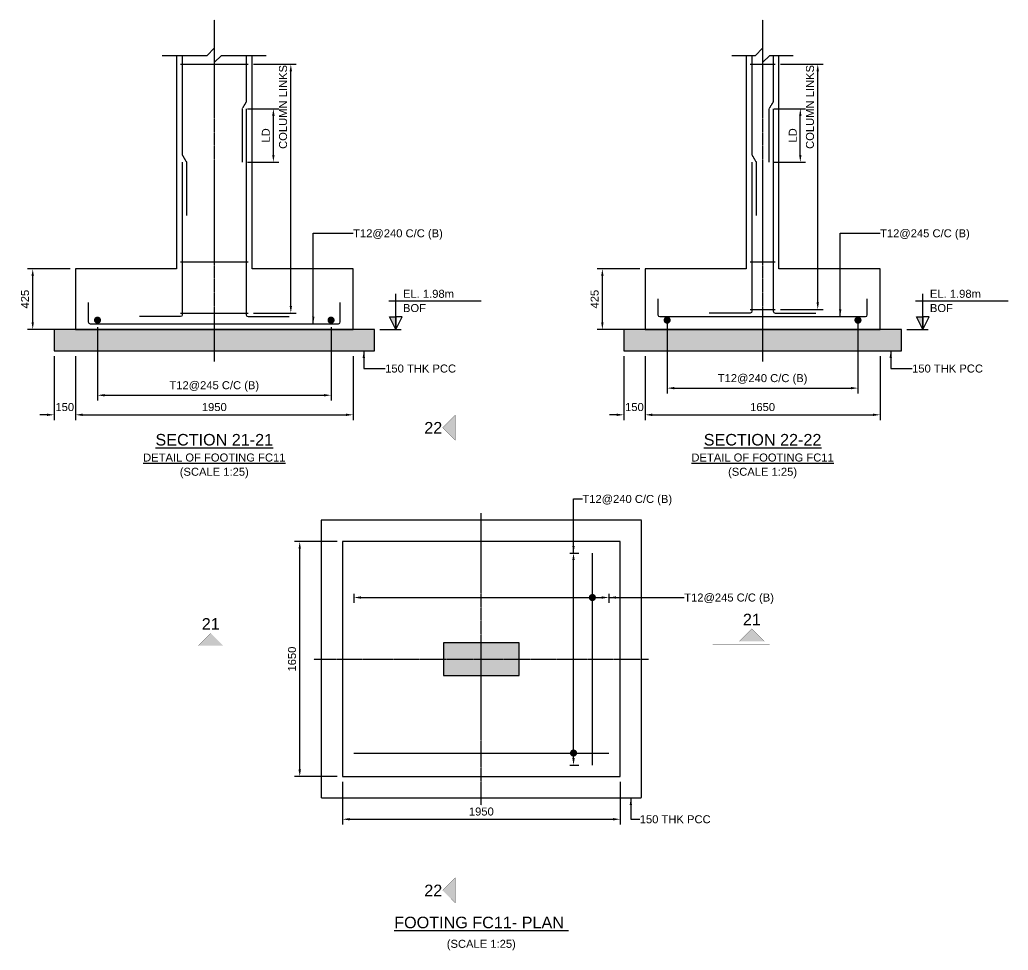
# Model space of a CAD drawing. Header units: inches. Extents: x -816171 to 9366335, y -450961 to 689132.
# Drawn here: x 5817575 to 5845339, y 455425 to 481569 of the extents above; entities that cross this region are included whole.
import ezdxf
from ezdxf.enums import TextEntityAlignment as Align

# ---------------------------------------------------------------- set-up
doc = ezdxf.new("R2010")
doc.units = ezdxf.units.IN
doc.header["$MEASUREMENT"] = 0
doc.linetypes.add('Cline', pattern=[1, 0.625, -0.125, 0.125, -0.125])
doc.linetypes.add('DASHED', pattern=[0.75, 0.5, -0.25])
for name, color, linetype in [('Center Line', 1, 'Continuous'), ('Column', 2, 'Continuous'), ('Concrete Line', 2, 'Continuous'), ('Dim', 31, 'Continuous'), ('Footing', 4, 'Continuous'), ('Labels', 4, 'Continuous'), ('PCC', 5, 'Continuous'), ('Reinforcement', 130, 'Continuous'), ('Section Mark', 5, 'Continuous'), ('Solid', 25, 'Continuous'), ('Text', 31, 'Continuous')]:
    doc.layers.add(name, color=color, linetype=linetype)
doc.styles.add('SC-FTG1', font='sanss___.ttf')
doc.styles.add('SC-FTG2', font='SansSerif')
doc.dimstyles.new('RccFooting', dxfattribs={"dimtxt": 225, "dimasz": 200, "dimexe": 150, "dimexo": 150, "dimgap": 100, "dimtad": 1, "dimtoh": 1, "dimdec": 4, "dimlfac": 0.25, "dimzin": 0, "dimdsep": 46, "dimtxsty": 'SC-FTG2', "dimcen": 0.09, "dimclrd": 8, "dimclre": 8, "dimclrt": 31, "dimadec": 0, "dimazin": 0, "dimtfac": 1, "dimtdec": 0, "dimtix": 1, "dimtofl": 0, "dimtmove": 0, "dimatfit": 3, "dimfxl": 1, "dimtolj": 1, "dimtzin": 0, "dimarcsym": 0})

# ---------------------------------------------------------------- blocks, each defined once
blk = doc.blocks.new('*D3914')
at = {"layer": 'DEFPOINTS', "color": 0, "transparency": 16777216}
for p in [(5826639, 460305), (5834439, 460305), (5834439, 459105)]:
    blk.add_point(p, dxfattribs=at)
at = {"layer": 'Dim', "color": 8, "lineweight": -2, "transparency": 16777216}
for p, q in [((5826639, 460155), (5826639, 458955)), ((5834439, 460155), (5834439, 458955)), ((5826839, 459105), (5834239, 459105))]:
    blk.add_line(p, q, dxfattribs=at)
at = {"layer": 'Dim', "color": 8, "transparency": 16777216}
for points in [[(5826839, 459138), (5826839, 459071), (5826639, 459105)], [(5834239, 459138), (5834239, 459071), (5834439, 459105)]]:
    blk.add_solid(points, dxfattribs=at)
at = {"layer": 'Dim', "color": 31, "transparency": 16777216, "insert": (5830539, 459321), "char_height": 225, "attachment_point": 5, "style": 'SC-FTG2'}
blk.add_mtext('\\A1;1950', dxfattribs=at)
blk = doc.blocks.new('*D3915')
at = {"layer": 'DEFPOINTS', "color": 0, "transparency": 16777216}
for p in [(5825439, 466905), (5826639, 466905), (5826639, 460305)]:
    blk.add_point(p, dxfattribs=at)
at = {"layer": 'Dim', "color": 8, "lineweight": -2, "transparency": 16777216}
for p, q in [((5826489, 466905), (5825289, 466905)), ((5825439, 460505), (5825439, 466705)), ((5826489, 460305), (5825289, 460305))]:
    blk.add_line(p, q, dxfattribs=at)
at = {"layer": 'Dim', "color": 8, "transparency": 16777216}
for points in [[(5825405, 466705), (5825472, 466705), (5825439, 466905)], [(5825405, 460505), (5825472, 460505), (5825439, 460305)]]:
    blk.add_solid(points, dxfattribs=at)
at = {"layer": 'Dim', "color": 31, "transparency": 16777216, "insert": (5825223, 463605), "char_height": 225, "attachment_point": 5, "rotation": 90, "style": 'SC-FTG2'}
blk.add_mtext('\\A1;1650', dxfattribs=at)
blk = doc.blocks.new('*D3950')
at = {"layer": 'DEFPOINTS', "color": 0, "transparency": 16777216}
for p in [(5832879, 466585), (5833129, 466585), (5832879, 460625)]:
    blk.add_point(p, dxfattribs=at)
at = {"layer": 'Dim', "color": 8, "lineweight": -2, "transparency": 16777216}
for p, q in [((5833029, 466585), (5833279, 466585)), ((5833129, 460825), (5833129, 466385)), ((5833029, 460625), (5833279, 460625))]:
    blk.add_line(p, q, dxfattribs=at)
at = {"layer": 'Dim', "color": 8, "transparency": 16777216}
for points in [[(5833095, 466385), (5833162, 466385), (5833129, 466585)], [(5833095, 460825), (5833162, 460825), (5833129, 460625)]]:
    blk.add_solid(points, dxfattribs=at)
blk = doc.blocks.new('*D3951')
at = {"layer": 'DEFPOINTS', "color": 0, "transparency": 16777216}
for p in [(5826959, 465585), (5834119, 465585), (5834119, 465335)]:
    blk.add_point(p, dxfattribs=at)
at = {"layer": 'Dim', "color": 8, "lineweight": -2, "transparency": 16777216}
for p, q in [((5826959, 465435), (5826959, 465185)), ((5827159, 465335), (5833919, 465335)), ((5834119, 465435), (5834119, 465185))]:
    blk.add_line(p, q, dxfattribs=at)
at = {"layer": 'Dim', "color": 8, "transparency": 16777216}
for points in [[(5827159, 465368), (5827159, 465301), (5826959, 465335)], [(5833919, 465368), (5833919, 465301), (5834119, 465335)]]:
    blk.add_solid(points, dxfattribs=at)
blk = doc.blocks.new('*D3952')
at = {"layer": 'DEFPOINTS', "color": 0, "transparency": 16777216}
for p in [(5818539, 472269), (5819139, 472269), (5819139, 470469)]:
    blk.add_point(p, dxfattribs=at)
at = {"layer": 'Dim', "color": 8, "lineweight": -2, "transparency": 16777216}
for p, q in [((5818539, 472119), (5818539, 470319)), ((5819139, 472119), (5819139, 470319)), ((5818339, 470469), (5818139, 470469)), ((5819339, 470469), (5819539, 470469))]:
    blk.add_line(p, q, dxfattribs=at)
at = {"layer": 'Dim', "color": 8, "transparency": 16777216}
for points in [[(5818339, 470502), (5818339, 470435), (5818539, 470469)], [(5819339, 470502), (5819339, 470435), (5819139, 470469)]]:
    blk.add_solid(points, dxfattribs=at)
at = {"layer": 'Dim', "color": 31, "transparency": 16777216, "insert": (5818839, 470685), "char_height": 225, "attachment_point": 5, "style": 'SC-FTG2'}
blk.add_mtext('\\A1;150', dxfattribs=at)
blk = doc.blocks.new('*D3953')
at = {"layer": 'DEFPOINTS', "color": 0, "transparency": 16777216}
for p in [(5819139, 472269), (5826939, 472269), (5826939, 470469)]:
    blk.add_point(p, dxfattribs=at)
at = {"layer": 'Dim', "color": 8, "lineweight": -2, "transparency": 16777216}
for p, q in [((5819139, 472119), (5819139, 470319)), ((5826939, 472119), (5826939, 470319)), ((5819339, 470469), (5826739, 470469))]:
    blk.add_line(p, q, dxfattribs=at)
at = {"layer": 'Dim', "color": 8, "transparency": 16777216}
for points in [[(5819339, 470502), (5819339, 470435), (5819139, 470469)], [(5826739, 470502), (5826739, 470435), (5826939, 470469)]]:
    blk.add_solid(points, dxfattribs=at)
at = {"layer": 'Dim', "color": 31, "transparency": 16777216, "insert": (5823039, 470685), "char_height": 225, "attachment_point": 5, "style": 'SC-FTG2'}
blk.add_mtext('\\A1;1950', dxfattribs=at)
blk = doc.blocks.new('*D3938')
at = {"layer": 'DEFPOINTS', "color": 0, "transparency": 16777216}
for p in [(5817939, 474569), (5819139, 474569), (5819139, 472869)]:
    blk.add_point(p, dxfattribs=at)
at = {"layer": 'Dim', "color": 8, "lineweight": -2, "transparency": 16777216}
for p, q in [((5818989, 474569), (5817789, 474569)), ((5817939, 473069), (5817939, 474369)), ((5818989, 472869), (5817789, 472869))]:
    blk.add_line(p, q, dxfattribs=at)
at = {"layer": 'Dim', "color": 8, "transparency": 16777216}
for points in [[(5817905, 474369), (5817972, 474369), (5817939, 474569)], [(5817905, 473069), (5817972, 473069), (5817939, 472869)]]:
    blk.add_solid(points, dxfattribs=at)
at = {"layer": 'Dim', "color": 31, "transparency": 16777216, "insert": (5817723, 473719), "char_height": 225, "attachment_point": 5, "rotation": 90, "style": 'SC-FTG2'}
blk.add_mtext('\\A1;425', dxfattribs=at)
blk = doc.blocks.new('*D3939')
at = {"layer": 'DEFPOINTS', "color": 0, "transparency": 16777216}
for p in [(5819759, 473079), (5826319, 473079), (5826319, 471019)]:
    blk.add_point(p, dxfattribs=at)
at = {"layer": 'Dim', "color": 8, "lineweight": -2, "transparency": 16777216}
for p, q in [((5819759, 472929), (5819759, 470869)), ((5826319, 472929), (5826319, 470869)), ((5819959, 471019), (5826119, 471019))]:
    blk.add_line(p, q, dxfattribs=at)
at = {"layer": 'Dim', "color": 8, "transparency": 16777216}
for points in [[(5819959, 471052), (5819959, 470985), (5819759, 471019)], [(5826119, 471052), (5826119, 470985), (5826319, 471019)]]:
    blk.add_solid(points, dxfattribs=at)
at = {"layer": 'Dim', "color": 31, "transparency": 16777216, "insert": (5823039, 471266), "char_height": 225, "attachment_point": 5, "style": 'SC-FTG2'}
blk.add_mtext('\\A1;T12@245 C/C (B)', dxfattribs=at)
blk = doc.blocks.new('*D3940')
at = {"layer": 'DEFPOINTS', "color": 0, "transparency": 16777216}
for p in [(5823819, 479069), (5824699, 479069), (5823819, 477569)]:
    blk.add_point(p, dxfattribs=at)
at = {"layer": 'Dim', "color": 8, "lineweight": -2, "transparency": 16777216}
for p, q in [((5823969, 479069), (5824849, 479069)), ((5824699, 477769), (5824699, 478869)), ((5823969, 477569), (5824849, 477569))]:
    blk.add_line(p, q, dxfattribs=at)
at = {"layer": 'Dim', "color": 8, "transparency": 16777216}
for points in [[(5824665, 478869), (5824732, 478869), (5824699, 479069)], [(5824665, 477769), (5824732, 477769), (5824699, 477569)]]:
    blk.add_solid(points, dxfattribs=at)
at = {"layer": 'Dim', "color": 31, "transparency": 16777216, "insert": (5824486, 478319), "char_height": 225, "attachment_point": 5, "rotation": 90, "style": 'SC-FTG2'}
blk.add_mtext('\\A1;LD', dxfattribs=at)
blk = doc.blocks.new('*D3941')
at = {"layer": 'DEFPOINTS', "color": 0, "transparency": 16777216}
for p in [(5823989, 480319), (5825189, 480319), (5823989, 473329)]:
    blk.add_point(p, dxfattribs=at)
at = {"layer": 'Dim', "color": 8, "lineweight": -2, "transparency": 16777216}
for p, q in [((5824139, 480319), (5825339, 480319)), ((5825189, 473529), (5825189, 480119)), ((5824139, 473329), (5825339, 473329))]:
    blk.add_line(p, q, dxfattribs=at)
at = {"layer": 'Dim', "color": 8, "transparency": 16777216}
for points in [[(5825155, 480119), (5825222, 480119), (5825189, 480319)], [(5825155, 473529), (5825222, 473529), (5825189, 473329)]]:
    blk.add_solid(points, dxfattribs=at)
at = {"layer": 'Dim', "color": 31, "transparency": 16777216, "insert": (5824971, 479119), "char_height": 225, "attachment_point": 5, "rotation": 90, "style": 'SC-FTG2'}
blk.add_mtext('\\A1;COLUMN LINKS', dxfattribs=at)
blk = doc.blocks.new('*D3942')
at = {"layer": 'DEFPOINTS', "color": 0, "transparency": 16777216}
for p in [(5834539, 472269), (5835139, 472269), (5835139, 470469)]:
    blk.add_point(p, dxfattribs=at)
at = {"layer": 'Dim', "color": 8, "lineweight": -2, "transparency": 16777216}
for p, q in [((5834539, 472119), (5834539, 470319)), ((5835139, 472119), (5835139, 470319)), ((5834339, 470469), (5834139, 470469)), ((5835339, 470469), (5835539, 470469))]:
    blk.add_line(p, q, dxfattribs=at)
at = {"layer": 'Dim', "color": 8, "transparency": 16777216}
for points in [[(5834339, 470502), (5834339, 470435), (5834539, 470469)], [(5835339, 470502), (5835339, 470435), (5835139, 470469)]]:
    blk.add_solid(points, dxfattribs=at)
at = {"layer": 'Dim', "color": 31, "transparency": 16777216, "insert": (5834839, 470685), "char_height": 225, "attachment_point": 5, "style": 'SC-FTG2'}
blk.add_mtext('\\A1;150', dxfattribs=at)
blk = doc.blocks.new('*D3943')
at = {"layer": 'DEFPOINTS', "color": 0, "transparency": 16777216}
for p in [(5835139, 472269), (5841739, 472269), (5841739, 470469)]:
    blk.add_point(p, dxfattribs=at)
at = {"layer": 'Dim', "color": 8, "lineweight": -2, "transparency": 16777216}
for p, q in [((5835139, 472119), (5835139, 470319)), ((5841739, 472119), (5841739, 470319)), ((5835339, 470469), (5841539, 470469))]:
    blk.add_line(p, q, dxfattribs=at)
at = {"layer": 'Dim', "color": 8, "transparency": 16777216}
for points in [[(5835339, 470502), (5835339, 470435), (5835139, 470469)], [(5841539, 470502), (5841539, 470435), (5841739, 470469)]]:
    blk.add_solid(points, dxfattribs=at)
at = {"layer": 'Dim', "color": 31, "transparency": 16777216, "insert": (5838439, 470685), "char_height": 225, "attachment_point": 5, "style": 'SC-FTG2'}
blk.add_mtext('\\A1;1650', dxfattribs=at)
blk = doc.blocks.new('*D3931')
at = {"layer": 'DEFPOINTS', "color": 0, "transparency": 16777216}
for p in [(5833939, 474569), (5835139, 474569), (5835139, 472869)]:
    blk.add_point(p, dxfattribs=at)
at = {"layer": 'Dim', "color": 8, "lineweight": -2, "transparency": 16777216}
for p, q in [((5834989, 474569), (5833789, 474569)), ((5833939, 473069), (5833939, 474369)), ((5834989, 472869), (5833789, 472869))]:
    blk.add_line(p, q, dxfattribs=at)
at = {"layer": 'Dim', "color": 8, "transparency": 16777216}
for points in [[(5833905, 474369), (5833972, 474369), (5833939, 474569)], [(5833905, 473069), (5833972, 473069), (5833939, 472869)]]:
    blk.add_solid(points, dxfattribs=at)
at = {"layer": 'Dim', "color": 31, "transparency": 16777216, "insert": (5833723, 473719), "char_height": 225, "attachment_point": 5, "rotation": 90, "style": 'SC-FTG2'}
blk.add_mtext('\\A1;425', dxfattribs=at)
blk = doc.blocks.new('*D3932')
at = {"layer": 'DEFPOINTS', "color": 0, "transparency": 16777216}
for p in [(5835759, 473279), (5841119, 473279), (5841119, 471219)]:
    blk.add_point(p, dxfattribs=at)
at = {"layer": 'Dim', "color": 8, "lineweight": -2, "transparency": 16777216}
for p, q in [((5835759, 473129), (5835759, 471069)), ((5841119, 473129), (5841119, 471069)), ((5835959, 471219), (5840919, 471219))]:
    blk.add_line(p, q, dxfattribs=at)
at = {"layer": 'Dim', "color": 8, "transparency": 16777216}
for points in [[(5835959, 471252), (5835959, 471185), (5835759, 471219)], [(5840919, 471252), (5840919, 471185), (5841119, 471219)]]:
    blk.add_solid(points, dxfattribs=at)
at = {"layer": 'Dim', "color": 31, "transparency": 16777216, "insert": (5838439, 471466), "char_height": 225, "attachment_point": 5, "style": 'SC-FTG2'}
blk.add_mtext('\\A1;T12@240 C/C (B)', dxfattribs=at)
blk = doc.blocks.new('*D3933')
at = {"layer": 'DEFPOINTS', "color": 0, "transparency": 16777216}
for p in [(5838619, 479069), (5839499, 479069), (5838619, 477569)]:
    blk.add_point(p, dxfattribs=at)
at = {"layer": 'Dim', "color": 8, "lineweight": -2, "transparency": 16777216}
for p, q in [((5838769, 479069), (5839649, 479069)), ((5839499, 477769), (5839499, 478869)), ((5838769, 477569), (5839649, 477569))]:
    blk.add_line(p, q, dxfattribs=at)
at = {"layer": 'Dim', "color": 8, "transparency": 16777216}
for points in [[(5839465, 478869), (5839532, 478869), (5839499, 479069)], [(5839465, 477769), (5839532, 477769), (5839499, 477569)]]:
    blk.add_solid(points, dxfattribs=at)
at = {"layer": 'Dim', "color": 31, "transparency": 16777216, "insert": (5839286, 478319), "char_height": 225, "attachment_point": 5, "rotation": 90, "style": 'SC-FTG2'}
blk.add_mtext('\\A1;LD', dxfattribs=at)
blk = doc.blocks.new('*D3934')
at = {"layer": 'DEFPOINTS', "color": 0, "transparency": 16777216}
for p in [(5838789, 480319), (5839989, 480319), (5838789, 473429)]:
    blk.add_point(p, dxfattribs=at)
at = {"layer": 'Dim', "color": 8, "lineweight": -2, "transparency": 16777216}
for p, q in [((5838939, 480319), (5840139, 480319)), ((5839989, 473629), (5839989, 480119)), ((5838939, 473429), (5840139, 473429))]:
    blk.add_line(p, q, dxfattribs=at)
at = {"layer": 'Dim', "color": 8, "transparency": 16777216}
for points in [[(5839955, 480119), (5840022, 480119), (5839989, 480319)], [(5839955, 473629), (5840022, 473629), (5839989, 473429)]]:
    blk.add_solid(points, dxfattribs=at)
at = {"layer": 'Dim', "color": 31, "transparency": 16777216, "insert": (5839771, 479119), "char_height": 225, "attachment_point": 5, "rotation": 90, "style": 'SC-FTG2'}
blk.add_mtext('\\A1;COLUMN LINKS', dxfattribs=at)

msp = doc.modelspace()

# ---------------------------------------------------------------- hatches: boundary and pattern name
at = {"layer": 'Solid'}
for points in [[(5828138.64195, 472868.77107), (5827963.64195, 473218.77107), (5828138.64195, 473218.77107)], [(5842938.64195, 472868.77107), (5842763.64195, 473218.77107), (5842938.64195, 473218.77107)], [(5818538.64195, 472268.77107), (5827538.64195, 472268.77107), (5827538.64195, 472868.77107), (5818538.64195, 472868.77107)], [(5834538.64195, 472268.77107), (5842338.64195, 472268.77107), (5842338.64195, 472868.77107), (5834538.64195, 472868.77107)], [(5829802.64195, 470454.72386), (5829452.64195, 470104.72386), (5829802.64195, 469754.72386), (5829802.64195, 470454.72386)], [(5822588.64195, 463980.72386), (5822938.64195, 464330.72386), (5823288.64195, 463980.72386), (5822588.64195, 463980.72386)], [(5838488.64195, 464104.72386), (5838138.64195, 464454.72386), (5837788.64195, 464104.72386), (5838488.64195, 464104.72386)], [(5829478.64195, 463144.72386), (5831598.64195, 463144.72386), (5831598.64195, 464064.72386), (5829478.64195, 464064.72386)], [(5829802.64195, 456754.72386), (5829452.64195, 457104.72386), (5829802.64195, 457454.72386), (5829802.64195, 456754.72386)]]:
    msp.add_hatch(color=256, dxfattribs=at).paths.add_polyline_path(points, flags=0)

# ---------------------------------------------------------------- linework, layer by layer
at = {"layer": 'Center Line', "linetype": 'Cline'}
for points in [[(5823038.64195, 481568.77107), (5823038.64195, 471968.77107)], [(5838438.64195, 481568.77107), (5838438.64195, 471968.77107)], [(5830538.64195, 459504.72386), (5830538.64195, 467704.72386)], [(5825838.64195, 463604.72386), (5835238.64195, 463604.72386)]]:
    msp.add_lwpolyline(points, dxfattribs=at)
at = {"layer": 'Column'}
msp.add_lwpolyline([(5829478.64195, 463144.72386), (5831598.64195, 463144.72386), (5831598.64195, 464064.72386), (5829478.64195, 464064.72386), (5829478.64195, 463144.72386)], dxfattribs=at)
at = {"layer": 'Concrete Line'}
for points in [[(5821578.64195, 480568.77107), (5822838.64195, 480568.77107), (5823038.64195, 480768.77107), (5823038.64195, 480368.77107), (5823238.64195, 480568.77107), (5824498.64195, 480568.77107)], [(5837578.64195, 480568.77107), (5838238.64195, 480568.77107), (5838438.64195, 480768.77107), (5838438.64195, 480368.77107), (5838638.64195, 480568.77107), (5839298.64195, 480568.77107)], [(5821978.64195, 480568.77107), (5821978.64195, 474568.77107), (5819138.64195, 474568.77107), (5819138.64195, 472868.77107), (5826938.64195, 472868.77107), (5826938.64195, 474568.77107), (5824098.64195, 474568.77107), (5824098.64195, 480568.77107)], [(5837978.64195, 480568.77107), (5837978.64195, 474568.77107), (5835138.64195, 474568.77107), (5835138.64195, 472868.77107), (5841738.64195, 472868.77107), (5841738.64195, 474568.77107), (5838898.64195, 474568.77107), (5838898.64195, 480568.77107)]]:
    msp.add_lwpolyline(points, dxfattribs=at)
at = {"layer": 'Dim', "color": 8, "const_width": 100}
for points in [[(5833608.64195, 465334.72386, 1), (5833708.64195, 465334.72386, 1)], [(5833078.64195, 460964.72386, 1), (5833178.64195, 460964.72386, 1)]]:
    msp.add_lwpolyline(points, format="xyb", close=True, dxfattribs=at)
at = {"layer": 'Footing'}
msp.add_lwpolyline([(5826638.64195, 460304.72386), (5834438.64195, 460304.72386), (5834438.64195, 466904.72386), (5826638.64195, 466904.72386), (5826638.64195, 460304.72386)], dxfattribs=at)
at = {"layer": 'PCC'}
for points in [[(5818538.64195, 472268.77107), (5827538.64195, 472268.77107), (5827538.64195, 472868.77107), (5818538.64195, 472868.77107), (5818538.64195, 472268.77107)], [(5834538.64195, 472268.77107), (5842338.64195, 472268.77107), (5842338.64195, 472868.77107), (5834538.64195, 472868.77107), (5834538.64195, 472268.77107)]]:
    msp.add_lwpolyline(points, dxfattribs=at)
at = {"layer": 'PCC', "linetype": 'DASHED'}
msp.add_lwpolyline([(5826038.64195, 459704.72386), (5835038.64195, 459704.72386), (5835038.64195, 467504.72386), (5826038.64195, 467504.72386), (5826038.64195, 459704.72386)], dxfattribs=at)
at = {"layer": 'Reinforcement'}
for points in [[(5822088.64195, 480318.77107), (5823988.64195, 480318.77107)], [(5838088.64195, 480318.77107), (5838788.64195, 480318.77107)], [(5822088.64195, 474768.77107), (5823988.64195, 474768.77107)], [(5838088.64195, 474768.77107), (5838788.64195, 474768.77107)], [(5838088.64195, 473428.77107), (5838788.64195, 473428.77107)], [(5822088.64195, 473328.77107), (5823988.64195, 473328.77107)], [(5833658.64195, 460624.72386), (5833658.64195, 466584.72386)], [(5826958.64195, 460964.72386), (5834118.64195, 460964.72386)]]:
    msp.add_lwpolyline(points, dxfattribs=at)
at = {"layer": 'Reinforcement', "linetype": 'DASHED'}
for points in [[(5822138.64195, 480568.77107), (5822138.64195, 477768.77107), (5822258.64195, 477568.77107), (5822258.64195, 476068.77107)], [(5823938.64195, 480568.77107), (5823938.64195, 479268.77107), (5823818.64195, 479068.77107), (5823818.64195, 477568.77107)], [(5838138.64195, 480568.77107), (5838138.64195, 477768.77107), (5838258.64195, 477568.77107), (5838258.64195, 476068.77107)], [(5838738.64195, 480568.77107), (5838738.64195, 479268.77107), (5838618.64195, 479068.77107), (5838618.64195, 477568.77107)]]:
    msp.add_lwpolyline(points, dxfattribs=at)
at = {"layer": 'Reinforcement'}
for points in [[(5823938.64195, 479068.77107), (5823938.64195, 473278.77107, 0.4), (5823988.64195, 473228.77107), (5825138.64195, 473228.77107, 0.4), (5825138.64195, 473228.77107), (5825138.64195, 473228.77107)], [(5838738.64195, 479068.77107), (5838738.64195, 473378.77107, 0.4), (5838788.64195, 473328.77107), (5839938.64195, 473328.77107, 0.4), (5839938.64195, 473328.77107), (5839938.64195, 473328.77107)], [(5822138.64195, 477568.77107), (5822138.64195, 473278.77107, -0.4), (5822088.64195, 473228.77107), (5820938.64195, 473228.77107, 0.4), (5820938.64195, 473228.77107), (5820938.64195, 473228.77107)], [(5838138.64195, 477568.77107), (5838138.64195, 473378.77107, -0.4), (5838088.64195, 473328.77107), (5836938.64195, 473328.77107, 0.4), (5836938.64195, 473328.77107), (5836938.64195, 473328.77107)], [(5835498.64195, 473728.77107), (5835498.64195, 473278.77107, 0.4), (5835548.64195, 473228.77107), (5841328.64195, 473228.77107, 0.4), (5841378.64195, 473278.77107), (5841378.64195, 473728.77107)], [(5819498.64195, 473628.77107), (5819498.64195, 473078.77107, 0.4), (5819548.64195, 473028.77107), (5826528.64195, 473028.77107, 0.4), (5826578.64195, 473078.77107), (5826578.64195, 473628.77107)]]:
    msp.add_lwpolyline(points, format="xyb", dxfattribs=at)
at = {"layer": 'Reinforcement', "const_width": 100}
for points in [[(5819708.64195, 473128.77107, 1), (5819808.64195, 473128.77107, 1)], [(5826268.64195, 473128.77107, 1), (5826368.64195, 473128.77107, 1)], [(5835708.64195, 473128.77107, 1), (5835808.64195, 473128.77107, 1)], [(5841068.64195, 473128.77107, 1), (5841168.64195, 473128.77107, 1)]]:
    msp.add_lwpolyline(points, format="xyb", close=True, dxfattribs=at)
at = {"layer": 'Section Mark'}
for p, q in [((5827688.64195, 472868.77107), (5828288.64195, 472868.77107)), ((5842488.64195, 472868.77107), (5843088.64195, 472868.77107))]:
    msp.add_line(p, q, dxfattribs=at)
for points in [[(5827938.64195, 473668.77107), (5830538.64195, 473668.77107)], [(5828138.64195, 472868.77107), (5828138.64195, 473868.77107)], [(5842738.64195, 473668.77107), (5845338.64195, 473668.77107)], [(5842938.64195, 472868.77107), (5842938.64195, 473868.77107)], [(5828138.64195, 472868.77107), (5827963.64195, 473218.77107), (5828138.64195, 473218.77107), (5828138.64195, 472868.77107)], [(5828138.64195, 472868.77107), (5828313.64195, 473218.77107), (5828138.64195, 473218.77107), (5828138.64195, 472868.77107)], [(5842938.64195, 472868.77107), (5842763.64195, 473218.77107), (5842938.64195, 473218.77107), (5842938.64195, 472868.77107)], [(5842938.64195, 472868.77107), (5843113.64195, 473218.77107), (5842938.64195, 473218.77107), (5842938.64195, 472868.77107)]]:
    msp.add_lwpolyline(points, dxfattribs=at)
at = {"layer": 'Section Mark', "const_width": 5}
for points in [[(5829902.64195, 469004.72386), (5829902.64195, 470604.72386)], [(5829802.64195, 470454.72386), (5829452.64195, 470104.72386), (5829802.64195, 469754.72386), (5829802.64195, 470454.72386)], [(5822588.64195, 463980.72386), (5822938.64195, 464330.72386), (5823288.64195, 463980.72386), (5822588.64195, 463980.72386)], [(5838488.64195, 464104.72386), (5838138.64195, 464454.72386), (5837788.64195, 464104.72386), (5838488.64195, 464104.72386)], [(5837038.64195, 464004.72386), (5838638.64195, 464004.72386)], [(5824038.64195, 463880.72386), (5822438.64195, 463880.72386)], [(5829902.64195, 458204.72386), (5829902.64195, 456604.72386)], [(5829802.64195, 456754.72386), (5829452.64195, 457104.72386), (5829802.64195, 457454.72386), (5829802.64195, 456754.72386)]]:
    msp.add_lwpolyline(points, dxfattribs=at)

# ---------------------------------------------------------------- texts
at = {"layer": 'Dim', "style": 'SC-FTG2'}
for s, p in [('T12@240 C/C (B)', (5826938.64195, 475568.77107)), ('T12@245 C/C (B)', (5841738.64195, 475568.77107)), ('150 THK PCC', (5827838.64195, 471768.77107)), ('150 THK PCC', (5842638.64195, 471768.77107)), ('150 THK PCC', (5834988.64195, 459104.72386))]:
    msp.add_text(s, height=225, dxfattribs=at).set_placement(p, align=Align.MIDDLE_LEFT)
at = {"layer": 'Labels', "style": 'SC-FTG1'}
for s, p in [('%%USECTION 21-21', (5823038.64195, 469768.77107)), ('%%USECTION 22-22', (5838438.64195, 469768.77107)), ('%%uFOOTING FC11- PLAN ', (5830538.64195, 456204.72386))]:
    msp.add_text(s, height=325, dxfattribs=at).set_placement(p, align=Align.MIDDLE_CENTER)
at = {"layer": 'Section Mark', "style": 'SC-FTG1'}
for s, p in [('22', (5829190.14195, 470104.72386)), ('21', (5838138.64195, 464717.22386)), ('21', (5822938.64195, 464593.22386)), ('22', (5829190.14195, 457104.72386))]:
    msp.add_text(s, height=325, dxfattribs=at).set_placement(p, align=Align.MIDDLE_CENTER)
at = {"layer": 'Text'}
for s, style, p in [('EL. 1.98m', 'SC-FTG2', (5828338.64195, 473868.77107)), ('EL. 1.98m', 'SC-FTG2', (5843138.64195, 473868.77107)), ('BOF', 'SC-FTG2', (5828338.64195, 473468.77107)), ('BOF', 'SC-FTG2', (5843138.64195, 473468.77107)), ('T12@240 C/C (B)', 'SC-FTG1', (5833378.64195, 468104.72386)), ('T12@245 C/C (B)', 'SC-FTG1', (5836238.64195, 465334.72386))]:
    msp.add_text(s, height=225, dxfattribs=dict(at, style=style)).set_placement(p, align=Align.MIDDLE_LEFT)
at = {"layer": 'Text', "style": 'SC-FTG1'}
for s, p in [('%%UDETAIL OF FOOTING FC11', (5823038.64195, 469268.77107)), ('%%UDETAIL OF FOOTING FC11', (5838438.64195, 469268.77107)), ('(SCALE 1:25)', (5823038.64195, 468868.77107)), ('(SCALE 1:25)', (5838438.64195, 468868.77107)), ('(SCALE 1:25)', (5830538.64195, 455604.72386))]:
    msp.add_text(s, height=225, dxfattribs=at).set_placement(p, align=Align.MIDDLE_CENTER)

# ---------------------------------------------------------------- dimensions: what is measured, and where the dimension line sits
at = {"layer": 'Dim'}
for base, p1, p2, angle, text, picture, middle in [((5825188.64195, 480318.77107), (5823988.64195, 473328.77107), (5823988.64195, 480318.77107), 90, 'COLUMN LINKS', '*D3941', (5825188.64195, 479118.77107)), ((5839988.64195, 480318.77107), (5838788.64195, 473428.77107), (5838788.64195, 480318.77107), 90, 'COLUMN LINKS', '*D3934', (5839988.64195, 479118.77107)), ((5824698.64195, 479068.77107), (5823818.64195, 477568.77107), (5823818.64195, 479068.77107), 90, 'LD', '*D3940', (5824698.64195, 478318.77107)), ((5839498.64195, 479068.77107), (5838618.64195, 477568.77107), (5838618.64195, 479068.77107), 90, 'LD', '*D3933', (5839498.64195, 478318.77107)), ((5833128.64195, 466584.72386), (5832878.64195, 460624.72386), (5832878.64195, 466584.72386), 90, ' ', '*D3950', (5833128.64195, 462264.72386)), ((5834118.64195, 465334.72386), (5826958.64195, 465584.72386), (5834118.64195, 465584.72386), 0, ' ', '*D3951', (5832358.64195, 465334.72386))]:
    dim = msp.add_linear_dim(base=base, p1=p1, p2=p2, angle=angle, text=text, dimstyle='RccFooting', override={"dimjust": 0}, dxfattribs=at)
    dim.commit()
    dim.dimension.update_dxf_attribs({"geometry": picture, "text_midpoint": middle, "dimtype": 161})
for p1, p2, distance, text, picture, middle in [((5819138.64195, 472868.77107), (5819138.64195, 474568.77107), 1200, '425', '*D3938', (5817722.74689, 473718.77107)), ((5835138.64195, 472868.77107), (5835138.64195, 474568.77107), 1200, '425', '*D3931', (5833722.74689, 473718.77107)), ((5835758.64195, 473278.77107), (5841118.64195, 473278.77107), -2060, 'T12@240 C/C (B)', '*D3932', (5838438.64195, 471465.83898)), ((5819758.64195, 473078.77107), (5826318.64195, 473078.77107), -2060, 'T12@245 C/C (B)', '*D3939', (5823038.64195, 471265.83898)), ((5818538.64195, 472268.77107), (5819138.64195, 472268.77107), -1800, '150', '*D3952', (5818838.64195, 470684.66614)), ((5819138.64195, 472268.77107), (5826938.64195, 472268.77107), -1800, '1950', '*D3953', (5823038.64195, 470684.66614)), ((5834538.64195, 472268.77107), (5835138.64195, 472268.77107), -1800, '150', '*D3942', (5834838.64195, 470684.66614)), ((5835138.64195, 472268.77107), (5841738.64195, 472268.77107), -1800, '1650', '*D3943', (5838438.64195, 470684.82046)), ((5826638.64195, 460304.72386), (5826638.64195, 466904.72386), 1200, '1650', '*D3915', (5825222.59257, 463604.72386)), ((5826638.64195, 460304.72386), (5834438.64195, 460304.72386), -1200, '1950', '*D3914', (5830538.64195, 459320.61892))]:
    dim = msp.add_aligned_dim(p1=p1, p2=p2, distance=distance, text=text, dimstyle='RccFooting', dxfattribs=at)
    dim.commit()
    dim.dimension.update_dxf_attribs({"geometry": picture, "text_midpoint": middle})

# ---------------------------------------------------------------- leaders
at = {"layer": 'Dim', "color": 8}
for points in [[(5825818.64195, 473028.77107), (5825818.64195, 475568.77107), (5826938.64195, 475568.77107)], [(5840618.64195, 473228.77107), (5840618.64195, 475568.77107), (5841738.64195, 475568.77107)], [(5827238.64195, 472268.77107), (5827238.64195, 471768.77107), (5827838.64195, 471768.77107)], [(5842038.64195, 472268.77107), (5842038.64195, 471768.77107), (5842638.64195, 471768.77107)], [(5833128.64195, 466584.72386), (5833128.64195, 468104.72386), (5833378.64195, 468104.72386)], [(5834118.64195, 465334.72386), (5836238.64195, 465334.72386), (5836238.64195, 465334.72386)], [(5834738.64195, 459704.72386), (5834738.64195, 459104.72386), (5834988.64195, 459104.72386)]]:
    msp.add_leader(points, dimstyle='RccFooting', dxfattribs=at)

doc.saveas('drawing.dxf')
